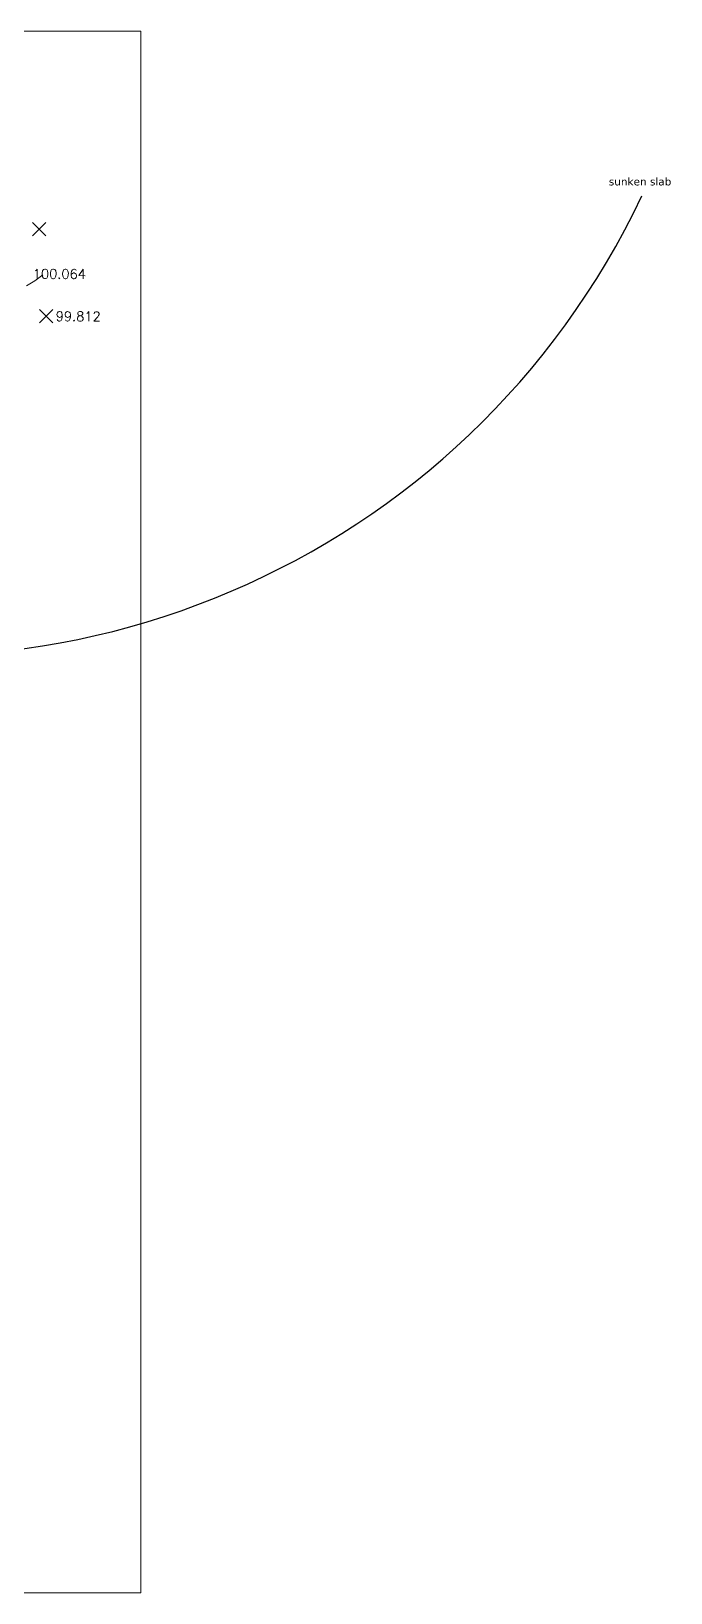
# Model space of a CAD drawing. Header units: inches. Extents: x -48 to 777, y -156 to 510.
# Drawn here: x 628 to 661.5, y 193.4 to 275.3 of the extents above; entities that cross this region are included whole.
import ezdxf

# ---------------------------------------------------------------- set-up
doc = ezdxf.new("R2010")
doc.units = ezdxf.units.IN
doc.header["$MEASUREMENT"] = 0
for name, color, linetype, lineweight in [('A-DIM', 9, 'Continuous', 5), ('A-LEVELS', 139, 'Continuous', 20), ('A-TEXT', 50, 'Continuous', 15)]:
    doc.layers.add(name, color=color, linetype=linetype, lineweight=lineweight)
doc.layers.add('pts pc', color=7, linetype='Continuous')
doc.styles.add('2mm', font='simplex.shx', dxfattribs={"height": 0.5})
doc.styles.add('ROMAND', font='verdana.ttf')

# ---------------------------------------------------------------- blocks, each defined once
blk = doc.blocks.new('LOT 688  TOPOGRAPHIC PLAN')
at = {"layer": 'A-LEVELS', "color": 209, "linetype": 'Continuous'}
blk.add_lwpolyline([(-315951.71026, -27894.14778), (-315951.27418, -27893.89249), (-315950.85741, -27893.58452)], dxfattribs=at)
at = {"layer": 'pts pc', "linetype": 'Continuous'}
for points in [[(-315950.69656, -27890.82966), (-315951.40734, -27891.53286)], [(-315950.70035, -27891.53665), (-315951.40355, -27890.82587)], [(-315950.32703, -27895.39471), (-315951.03781, -27896.09791)], [(-315950.33082, -27896.1017), (-315951.03402, -27895.39092)]]:
    blk.add_lwpolyline(points, dxfattribs=at)
at = {"layer": 'pts pc', "color": 1, "char_height": 0.5, "attachment_point": 1, "rotation": 359.6928524, "style": '2mm'}
for s, insert, width in [('\\Fsimplex.shx;\\W1.0000000000;\\T1.0000000000;\\o\\l100.064', (-315951.38317, -27893.27351), 3.452381), ('\\Fsimplex.shx;\\W1.0000000000;\\T1.0000000000;\\o\\l99.812', (-315950.18109, -27895.49899), 2.9761905)]:
    blk.add_mtext(s, dxfattribs=dict(at, insert=insert, width=width))

msp = doc.modelspace()

# ---------------------------------------------------------------- block references
at = {"layer": 'A-TEXT'}
msp.add_blockref('LOT 688  TOPOGRAPHIC PLAN', (316579.44716, 28156.10823), dxfattribs=at)

# ---------------------------------------------------------------- texts
at = {"color": 6, "insert": (661.56924, 267.21167), "char_height": 0.4, "width": 9.9788889, "attachment_point": 9, "style": 'ROMAND'}
msp.add_mtext('sunken slab', dxfattribs=at)

# ---------------------------------------------------------------- next in the draw order: linework, layer by layer
at = {"color": 6}
msp.add_arc((621.87994, 284.75268), 42.21337, 251.6395552, 334.6286933, dxfattribs=at)
at = {"layer": 'A-DIM'}
msp.add_lwpolyline([(565.94984, 275.30529), (633.72696, 275.30529), (633.72696, 193.41823), (565.94984, 193.41823)], close=True, dxfattribs=at)

doc.saveas('drawing.dxf')
